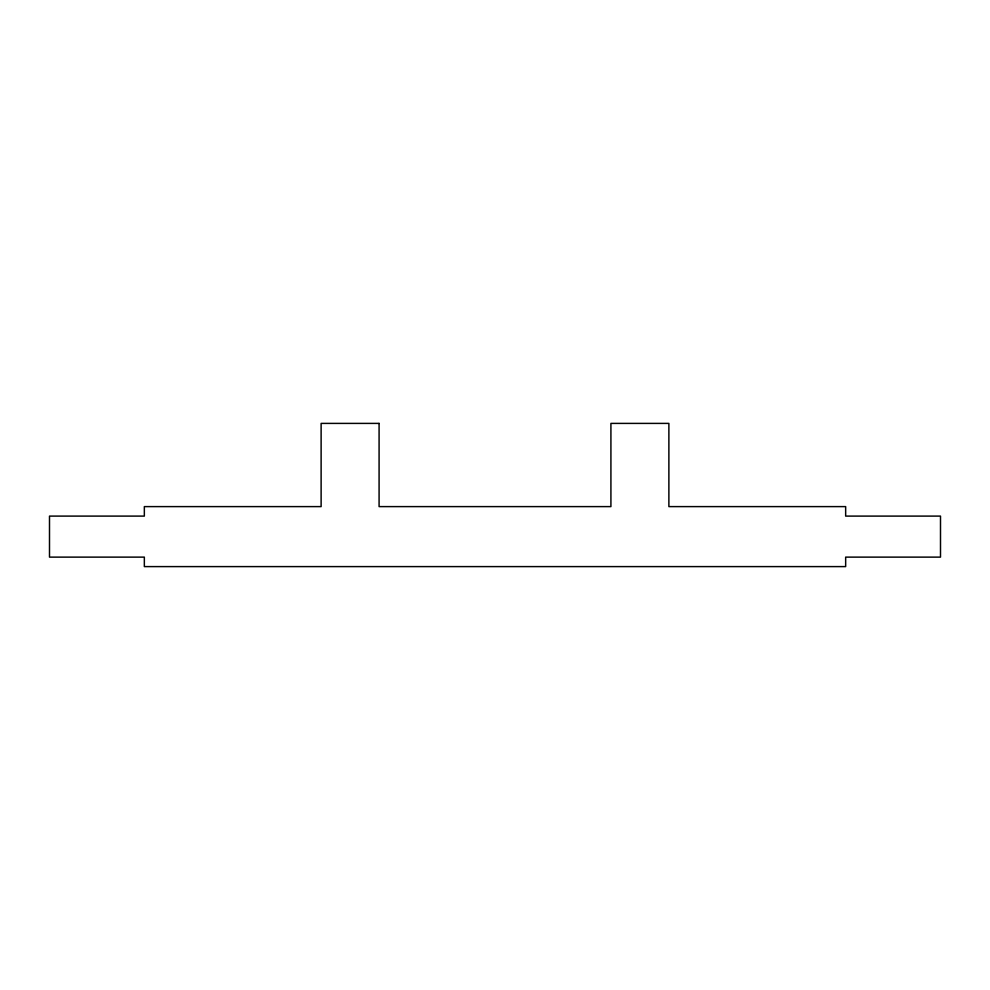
<?xml version="1.0" encoding="UTF-8"?>
<svg xmlns="http://www.w3.org/2000/svg" width="990" height="990" viewBox="0 0 990 990"><rect width="100%" height="100%" fill="white"/><g stroke="black" fill="none" stroke-linecap="round" stroke-linejoin="round"><path stroke-width="1.49" d="M379.083 423.398L321.119 423.398L321.119 506.608L144.342 506.608L144.342 516.099L49.5 516.099L49.5 557.123L144.342 557.123L144.342 566.602L845.658 566.602L845.658 557.123L940.5 557.123L940.5 516.099L845.658 516.099L845.658 506.608L668.881 506.608L668.881 423.398L610.917 423.398L610.917 506.608L379.083 506.608L379.083 423.398"/></g></svg>
